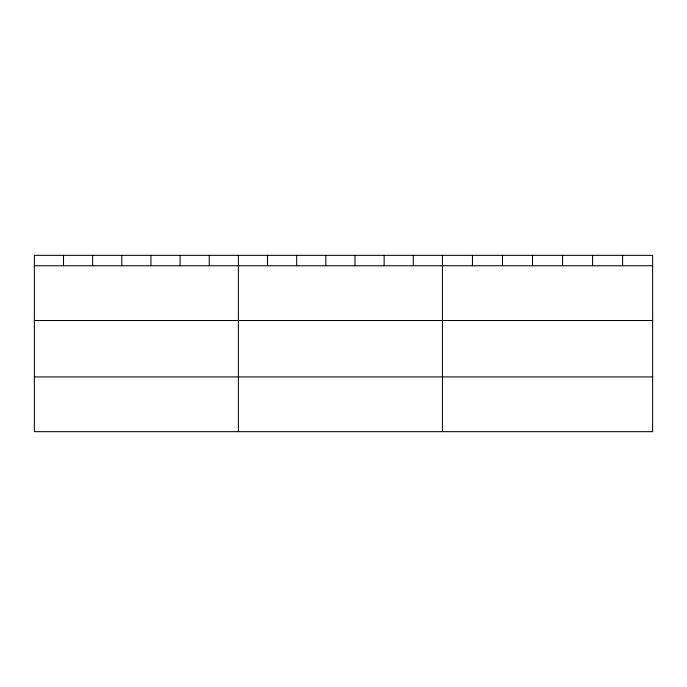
<?xml version="1.0" encoding="UTF-8"?>
<svg xmlns="http://www.w3.org/2000/svg" width="687" height="687" viewBox="0 0 687 687"><rect width="100%" height="100%" fill="white"/><g stroke="black" fill="none" stroke-linecap="round" stroke-linejoin="round"><path stroke-width="1.03" d="M652.65 320.511L652.65 255.341L34.35 255.341L34.35 431.659L652.65 431.659L652.65 320.511L34.35 320.511M34.35 265.757L652.65 265.757M34.35 376.914L652.65 376.914M622.62 255.341L622.62 265.757M592.589 255.341L592.589 265.757M562.559 255.341L562.559 265.757M532.519 255.341L532.519 265.757M502.489 255.341L502.489 265.757M472.458 255.341L472.458 265.757M442.428 255.341L442.428 431.659M413.282 255.341L413.282 265.757M384.127 255.341L384.127 265.757M354.981 255.341L354.981 265.757M325.836 255.341L325.836 265.757M296.69 255.341L296.69 265.757M267.535 255.341L267.535 265.757M238.389 255.341L238.389 431.659M209.243 255.341L209.243 265.757M180.088 255.341L180.088 265.757M150.942 255.341L150.942 265.757M121.797 255.341L121.797 265.757M92.651 255.341L92.651 265.757M63.496 255.341L63.496 265.757"/></g></svg>
